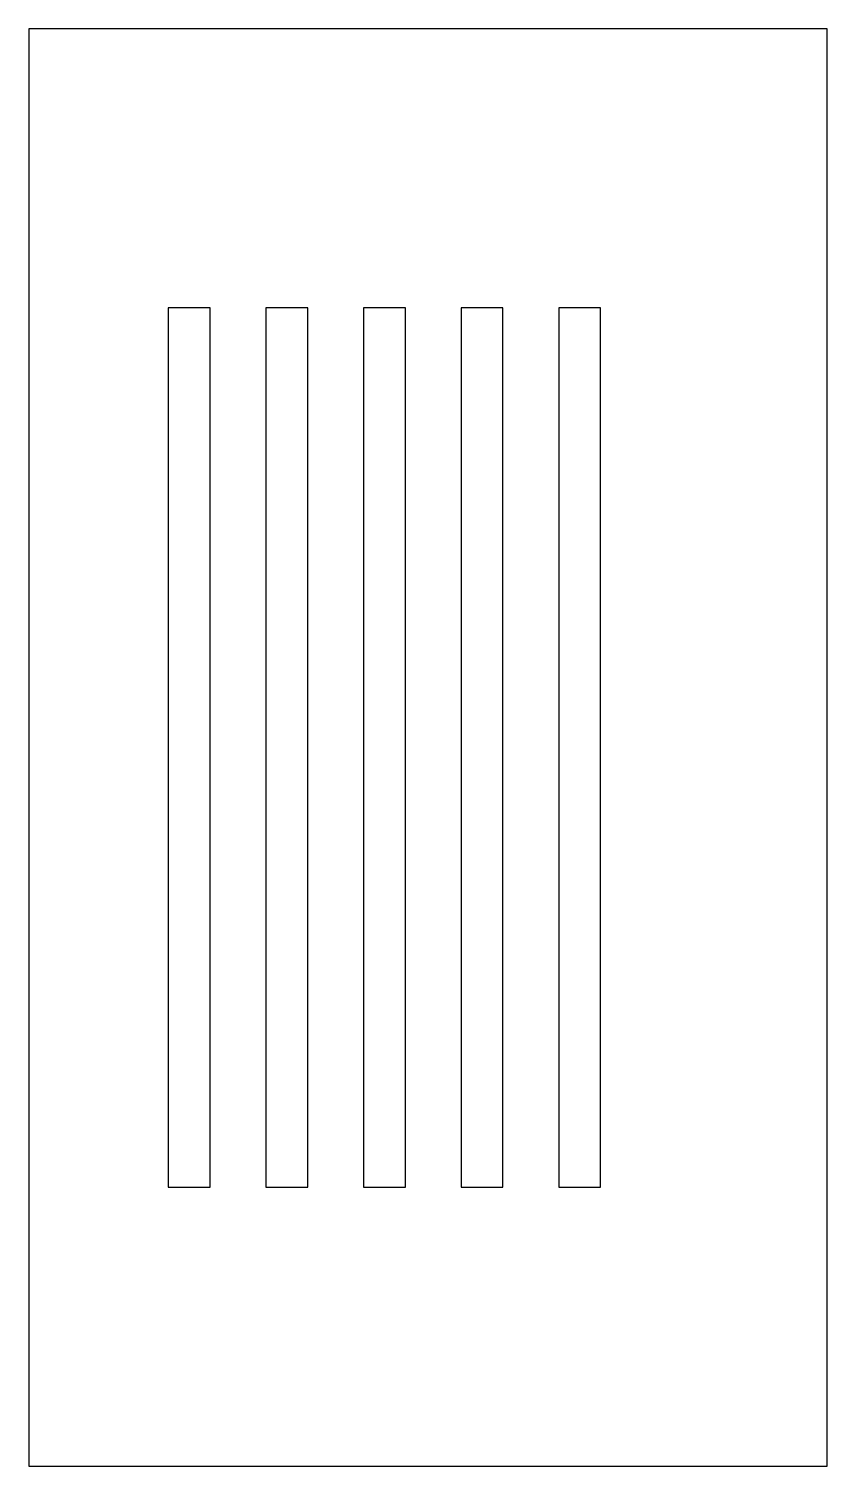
# Model space of a CAD drawing. Header units: millimetres. Extents: x 0 to 114, y 0 to 206.
import ezdxf

# ---------------------------------------------------------------- set-up
doc = ezdxf.new("R2010")
doc.units = ezdxf.units.MM

msp = doc.modelspace()

# ---------------------------------------------------------------- linework, layer by layer
at = {"layer": 'CUT'}
for p, q in [((114.5, 206), (0, 206)), ((0, 206), (0, 0)), ((114.5, 0), (114.5, 206)), ((26, 166), (20, 166)), ((20, 166), (20, 40)), ((26, 40), (26, 166)), ((40, 166), (34, 166)), ((34, 166), (34, 40)), ((40, 40), (40, 166)), ((54, 166), (48, 166)), ((48, 166), (48, 40)), ((54, 40), (54, 166)), ((68, 166), (62, 166)), ((62, 166), (62, 40)), ((68, 40), (68, 166)), ((82, 166), (76, 166)), ((76, 166), (76, 40)), ((82, 40), (82, 166)), ((20, 40), (26, 40)), ((34, 40), (40, 40)), ((48, 40), (54, 40)), ((62, 40), (68, 40)), ((76, 40), (82, 40)), ((0, 0), (114.5, 0))]:
    msp.add_line(p, q, dxfattribs=at)

doc.saveas('drawing.dxf')
